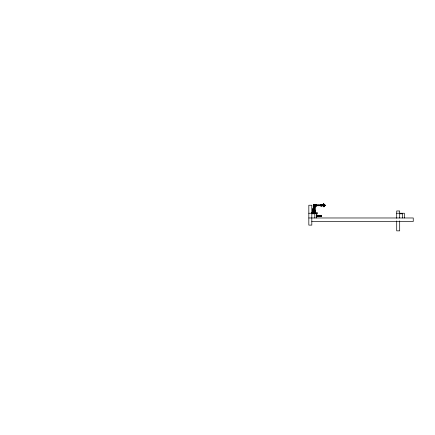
<?xml version="1.0" encoding="UTF-8"?>
<svg xmlns="http://www.w3.org/2000/svg" width="435" height="435" viewBox="0 0 435 435"><rect width="100%" height="100%" fill="white"/><g stroke="black" fill="none" stroke-linecap="round" stroke-linejoin="round"><path stroke-width="0.65" d="M313.2 208.756C314.51 210.148 312.216 209.24 313.151 208.969C312.537 210.622 313.135 207.479 313.907 209.518A0.631 0.631 0 0 1 313.581 209.915L313.379 210.382L313.581 209.915M313.298 205.76L313.662 204.472L315.424 204.483L313.559 204.564L313.88 204.428M313.918 207.044L313.504 205.081M314.005 212.22L314.554 211.834L314.527 212.514A0.837 0.821 0 0 1 314.249 212.53C313.515 212.563 315.679 212.209 314.037 212.149M315.109 206.522L315 206.353M315.114 206.331C315.696 206.935 314.907 205.641 315.424 206.098M315.342 206.739L315.342 206.369L315.359 206.739M315.359 206.571L315.37 205.945M314.935 207.163C315.049 206.456 316.174 204.831 315.038 204.45M315.516 206.032L315.75 205.798M315.892 205.896C315.794 206.413 316.131 206.021 315.707 205.956M315.979 205.837L315.957 206.38L315.892 204.488L315.397 204.488L315.728 205.576M316.321 205.57L316.294 204.831L316.316 205.864M319.54 216.353L319.54 215.499M320.584 205.826L320.584 204.967M319.361 216.358C320.546 217.228 322.471 215.205 320.742 216.407A0.544 0.544 0 0 1 320.399 216.157L320.242 215.412M321.465 205.478C324.021 205.695 320.437 204.967 321.802 204.841C325.075 207.098 317.115 204.564 322.504 205.282C322.302 206.527 320.138 205.608 321.514 205.777C321.15 205.282 321.644 204.586 322.291 205.048C322.547 205.325 322.264 205.755 322.444 205.075M321.949 204.896L322.482 205.646M322.504 205.456C322.183 205.13 322.852 205.298 321.786 205.88A0.544 0.544 0 0 1 321.443 205.624L321.286 205.706M322.607 205.021L322.726 205.494M322.601 205.554L322.732 205.157M322.688 205.679L322.688 205.01M322.759 205.668L322.759 205.005M323.172 205.684L322.852 204.983L323.417 204.988M323.015 205.788L323.08 204.983M323.08 205.369C323.134 205.88 323.172 205.44 323.172 205.016M323.27 205.63L323.363 204.754M323.363 205.581L322.852 205.554M323.363 205.369L323.363 204.151L323.901 204.151C323.896 212.03 323.934 200.622 323.809 204.945L323.868 204.151L323.868 206.538L323.879 204.151L323.868 206.538L323.803 204.151L323.857 206.538L323.363 206.538C323.471 201.726 323.422 205.353 323.439 206.538C323.259 205.978 323.711 202.976 323.243 204.923M324.173 205.695L324.2 205.336C324.341 205.864 323.977 204.646 324.488 205.565M314.184 211.801L314.135 212.122L314.282 211.801M314.483 211.415L314.315 210.339L314.467 211.6M315.054 206.946L315.022 206.413L314.739 206.946M314.935 206.092C314.054 204.934 313.254 207.18 314.467 206.163C315.212 206.859 314.945 205.722 314.913 206.582M315.38 206.679L315.359 206.38M315.761 206.092L315.979 206.201M319.817 215.483L321.237 215.499L321.307 216.081L320.758 216.391L321.454 215.956L321.383 215.586L321.046 216.391L319.856 216.238M321.47 216.037L320.791 215.292L319.856 215.483L319.883 216.282M323.542 206.538L323.542 204.151M323.656 204.151L323.727 206.538L323.689 204.151L323.689 206.538L323.656 204.151L323.662 205.347M323.836 206.538L323.836 204.151L323.836 204.945M314.01 206.957L313.646 206.755L313.738 205.793M322.411 205.45C322.487 205.69 320.655 205.788 322.232 205.717M324.178 205.271L323.874 205.195L324.037 205.461M314.374 212.111C314.478 211.519 314.07 212.492 314.162 211.481L313.575 211.546M314.385 212.014L314.239 211.937A1.022 1.022 0 0 0 313.999 211.97M315.397 204.493L315.826 204.646M319.97 215.597C321.302 214.977 322.009 216.956 320.905 215.33M322.514 205.505L322.438 205.38M324.14 205.005L324.205 205.695L324.227 205.336M323.428 204.945L323.412 204.151L323.39 206.538L323.39 204.151L323.439 204.945M315.005 206.576C314.967 207.446 314.945 205.255 314.886 207.049M313.668 209.143C312.635 209.447 313.874 208.903 313.711 209.262M315.027 206.5C314.505 205.293 312.798 207.283 314.396 205.788C315.391 208.941 312.673 204.749 314.951 206.19M314.706 206.255C314.467 205.331 314.853 206.788 314.625 206.185M321.15 216.271L321.367 215.706M323.167 205.608L322.96 204.994L322.966 205.684M314.347 211.899L314.119 212.133L314.559 212.122M315 206.418L314.815 206.696M315.288 213.449A1.077 1.077 0 0 0 314.744 211.932C315.701 211.981 315.31 214.063 315.234 212.671M313.651 206.772C313.64 205.934 315.141 206.875 314.565 206.043M313.336 205.907L313.733 206.777M312.7 209.703C312.667 207.832 314.875 209.599 313.7 210.464M312.58 213.074L312.635 211.356M313.591 211.138L313.765 206.272L314.113 207.006M314.097 211.551L313.907 211.867L314.048 211.464M312.569 213.498L312.721 209.235L312.575 213.204M314.113 207.446L313.711 207.435L314.103 207.49L314.07 206.962A0.669 0.669 0 0 1 313.825 205.978A0.669 0.669 0 0 1 314.869 205.978A0.669 0.669 0 0 1 314.641 207C313.782 207.305 315.239 207.218 314.646 207.582M313.814 206.554L314.07 205.913M312.596 212.639L312.645 211.339M313.668 206.511L313.613 213.308M321.438 216.064L321.014 215.379L321.247 215.651M314.712 206.995C315.761 206.56 313.635 205.151 314.869 206.19M313.814 206.5L313.901 206.07A0.555 0.555 0 0 1 314.799 206.076C315.473 206.223 312.134 206.13 314.57 206.63A0.723 0.723 0 0 0 314.228 206.603L314.086 206.38M313.863 209.404L313.7 209.404M314.935 206.44L314.581 206.908M321.525 205.603L321.465 205.238M321.721 205.059C322.993 204.836 321.557 206.489 321.623 205.162C322.835 204.553 321.835 206.707 321.443 205.537M322.128 205.478C321.046 205.342 323.205 205.325 322.069 205.021M312.939 213.503L312.993 212.922M315.174 212.927L315.114 213.291M321.204 205.059C321.862 205.01 322.047 204.89 322.156 204.939M313.559 210.431C313.472 210.013 312.993 210.187 313.314 210.04M321.644 205.57C322.846 204.809 320.965 205.798 322.373 205.315M313.755 210.545L313.33 210.518L313.755 210.545L313.499 210.1M314.44 207.125L314.233 207.283M314.657 212.144L315.315 212.873M315.136 205.559L315.168 205.978M314.162 212.03L314.195 211.888M315.081 206.772C315.641 207.136 314.793 205.548 315.206 206.799M313.581 205.016L313.483 204.722M321.449 205.353C322.096 205.962 323.026 205.646 321.231 205.684M322.982 205.385L323.363 205.32M320.345 216.048L320.367 215.635L319.361 215.7M313.543 205.097L313.271 205.559L313.749 206.989L313.717 206.44M315.114 212.035L314.755 211.383L314.799 211.861M314.103 206.761L314.124 205.972L314.82 206.337L314.113 206.777L314.788 206.576L314.532 205.956L313.869 206.397L314.168 206.837L314.005 206.059L314.684 206.054L314.788 206.576L314.347 206.875M314.782 205.657C315.701 205.238 314.277 205.641 315.174 206.168M315.011 208.387L315.157 213.106A0.837 0.832 47.7 0 1 315.07 213.335L315.179 213.357M314.761 205.891C314.282 205.189 313.548 206.668 313.575 205.891M315.032 204.629C314.048 204.319 312.847 205.271 313.94 204.428A7.743 4.769 90 0 1 314.358 204.439L315.892 204.564M320.116 216.304L320.144 215.939M314.897 204.684C313.45 203.21 313.651 206.266 313.336 205.081M314.086 206.451L314.195 206.016L313.923 206.413M313.597 206.168L313.836 205.978M313.222 209.915L312.901 210.545M314.309 207.076L314.538 207.354M313.129 210.138L313.026 209.915A0.631 0.631 0 0 1 312.694 209.518M321.166 205.282L321.286 204.88M315.054 213.03L315.011 212.96M314.983 206.576L314.804 206.005M321.889 205.706L322.177 205.342L320.938 205.826M313.956 204.526L313.298 205.184M321.378 205.657L321.78 205.847M313.94 211.383L314.059 211.405A1.115 1.115 0 0 0 314.287 211.443L313.923 211.448L314.037 213.34M311.824 213.623L312.02 212.454L312.798 212.454M313.581 205.423L313.271 205.559L313.581 204.733M314.38 204.51L313.624 204.515M314.445 207.413L314.5 207.12M314.581 207.006L314.864 206.63L314.728 206.881M313.249 208.816L312.754 209.463L313.097 209.083M313.635 209.474C314.369 208.506 312.102 209.844 313.129 208.974M314.864 212.753C314.548 214.145 314.728 212.367 315.293 212.797M321.856 205.657L322.063 205.548M321.128 215.945L320.829 216.249M320.214 215.542L320.443 216.2M313.88 213.329L313.559 212.84L313.847 212.791M313.515 210.159L313.211 210.089M323.069 205.2L323.14 205.505M321.59 205.222L322.02 205.646M322.215 205.467L321.987 205.048L321.617 205.353M313.934 205.891L314.298 205.864L313.901 206.07A0.555 0.555 0 0 0 314.19 206.929M314.342 207.011L314.141 207.223L314.456 207.163M314.113 205.788L314.5 206.027M322.944 205.233L322.966 205.527M313.94 206.87L313.717 206.571L314.075 206.935M313.434 209.056L313.63 209.338M314.717 206.185L314.478 206.168M321.269 205.57L321.378 205.282A0.544 0.544 0 0 1 321.786 204.82L322.514 205.206M314.347 205.739L313.836 206.163M314.342 207.18L313.847 207.316L314.347 207.56M314.173 208.501L314.168 208.495A0.756 0.75 -18.7 0 0 314.168 208.827L314.173 208.827M315.348 213.34L315.212 212.998M313.749 204.526L314.385 204.57M315.011 213.324L315.087 212.742M313.118 213.367L313.477 213.34M314.402 204.532L314.075 204.51M321.307 215.803L320.992 216.309L320.508 216.19M320.426 215.722L321.155 215.499L320.475 215.461M320.155 215.842L320.334 215.814A0.544 0.544 0 0 1 320.742 215.352L321.003 215.352A0.544 0.544 0 0 1 321.003 216.412M320.861 205.842L321.411 205.711L321.465 205.016M320.475 215.619L320.399 216.07M314.646 212.367L314.842 212.432A0.729 0.729 0 0 0 313.858 212.389A0.729 0.729 0 0 0 313.755 213.362L313.57 212.802M314.945 213.389L315.027 213.063M321.503 205.76L321.775 205.804M320.459 216.293L320.704 216.445M320.976 216.385L320.791 216.353M322.063 205.837L321.574 205.668M314.935 206.668L314.983 207.435M324.347 205.728L324.526 205.423M321.052 215.988L320.769 216.059M322.112 205.788L322.052 205.847A0.544 0.544 0 0 0 322.047 204.82L320.894 204.95L320.899 205.858M321.666 205.168L322.145 205.13M315.549 206.146L315.576 205.641M315.234 206.065L315.293 205.728M315.745 206.016L315.881 206M314.886 212.737L315.288 212.748M320.546 215.586L320.845 215.33M313.488 209.79L313.499 209.578A0.723 0.723 0 0 0 313.184 209.556L313.14 209.784M321.802 204.841L320.899 205.102L321.411 205.102M314.978 205.559L315.228 206.038M320.97 216.179C320.693 214.754 321.253 216.962 319.894 216.358M315.549 205.842L315.815 205.597L315.516 205.771M314.157 211.568L314.347 210.284L314.429 211.649M315.821 205.13L315.516 204.928L315.799 205.086M315.723 204.727L315.549 204.493L315.576 205.075M320.899 205.097L321.927 204.874M319.856 215.629L320.938 215.292M313.559 209.132L313.624 209.382M314.782 211.459L315.087 211.53M321.09 205.706L320.405 205.826M320.024 215.483L319.817 215.825M313.059 210.448L312.667 210.388L313.015 210.448M313.776 204.445L313.945 204.423M320.078 216.233L320.394 216.287M316.653 205.706L320.252 205.652M319.198 216.168L316.207 216.228L319.208 216.184M315.397 204.727L315.892 204.727M323.901 204.852L323.901 205.842M317.403 204.977L319.654 204.977M322.852 205.081L323.417 205.108L322.852 205.124M320.405 205.168L320.899 205.168M320.861 205.293L320.861 204.918M322.852 205.266L323.363 205.222M324.282 205.233L325.119 205.206M322.852 205.429L323.363 205.467M324.282 205.44L325.119 205.467M322.852 205.581L323.243 205.739M317.403 205.728L319.654 205.728M320.584 205.847L320.769 204.907M323.363 205.967L323.243 204.722M311.509 212.704L312.836 212.704M314.826 212.704L317.479 212.704L317.479 213.9L316.153 213.9M313.765 212.753L314.086 213.384L313.825 212.927M308.828 213.242L316.49 213.242L316.49 217.973M396.709 213.242L404.371 213.242L404.371 217.973M317.11 215.32L318.61 215.32M317.11 215.504L318.61 215.504M320.095 215.45L320.394 215.45M317.11 216.26L318.61 216.26M317.11 216.445L318.61 216.445M308.828 217.973L413.25 217.973L413.25 221.491L311.813 221.491M316.653 205.016L320.274 205.054M316.212 215.553L319.23 215.586M321.878 204.912L322.183 204.999M314.358 204.439L314.782 204.515M313.151 209.768L313.57 209.665L313.069 209.73M314.646 205.929L314.799 206.098A0.555 0.555 0 0 1 314.505 206.929M313.553 212.856L313.755 213.395M314.782 205.733L314.804 205.755A0.788 0.788 0 0 1 315.087 206.125L315.098 206.146M322.324 205.244L322.313 205.505M315.174 212.775L315.141 212.052M323.874 205.195L323.901 205.494M314.956 206.875L315.011 208.289M313.912 209.828L313.967 211.241M313.967 211.339L314.032 213.139M315.022 208.485L315.103 211.138M402.674 217.973L402.674 213.797L399.689 213.797L399.689 217.973M399.689 213.628L399.689 210.98L396.709 210.98L396.709 218.267M399.689 220.915L399.689 230.849L396.709 230.849L396.709 220.915M325.119 205.249L325.119 204.939L324.102 204.977L324.102 205.695L325.119 205.733L325.119 205.423M324.526 204.912L324.526 205.249M324.423 205.233C324.303 203.237 324.309 207.435 324.423 205.44M324.358 204.657L324.358 205.233M324.358 205.44L324.358 206.016M322.944 204.988L322.9 205.793M322.852 204.977L322.852 205.717M320.405 204.912L320.405 205.858M319.856 215.325L319.856 216.51M319.725 215.439L319.725 216.385M319.361 215.32L319.361 216.51M316.653 204.836L316.653 205.864M316.375 204.836L316.375 205.864M315.397 204.483L315.397 206.185M314.793 217.973L314.793 213.797L311.813 213.797L311.813 225.107L308.828 225.107L308.828 205.238L311.813 205.238L311.813 213.188M313.102 209.877A0.566 0.566 0 0 1 312.852 209.012A0.566 0.566 0 0 1 313.755 209.012A0.566 0.566 0 0 1 313.51 209.877M313.608 212.574A0.821 0.821 0 0 1 314.766 212.226A0.821 0.821 0 0 1 315.011 213.411M314.695 211.97A1.022 1.022 0 0 1 315.261 213.389M314.837 212.389A0.729 0.729 0 0 1 314.94 213.362M323.428 205.744L323.401 206.538L323.428 205.744M315.109 210.801L315.109 211.209L315.109 210.801M314.233 205.467L314.527 205.532L314.233 205.467M313.445 211.388L313.494 211.666A0.756 0.75 19.7 0 0 313.483 211.453L313.466 211.415"/></g></svg>
